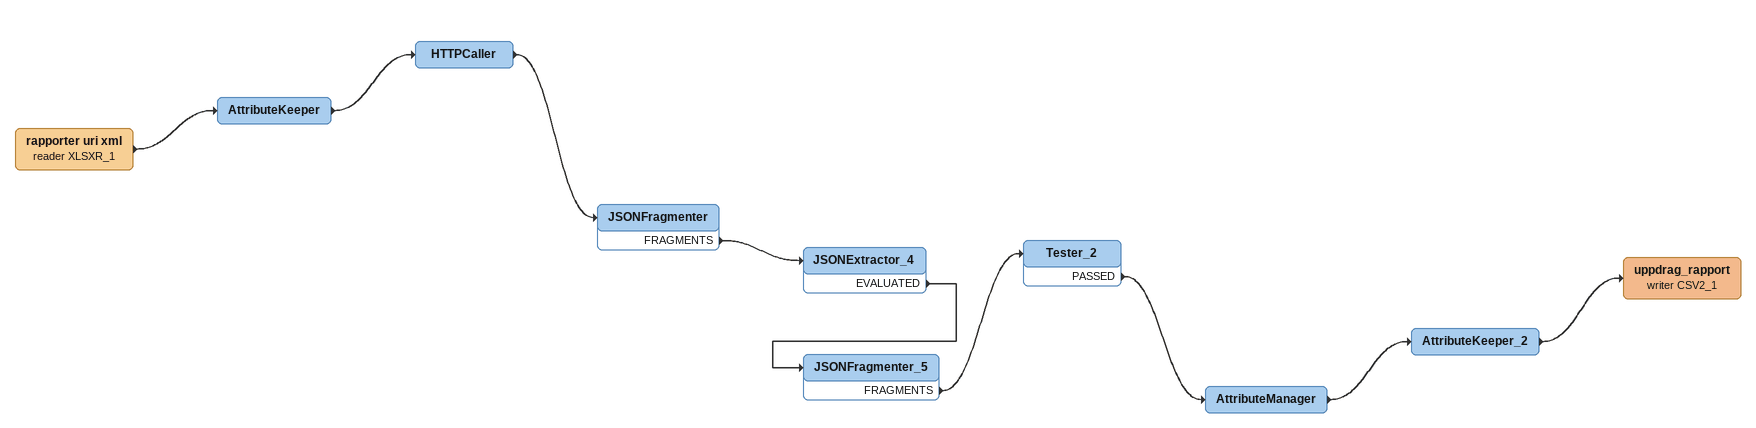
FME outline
rapporter uri xml (reader XLSXR_1)
    -> AttributeKeeper
AttributeKeeper
    -> HTTPCaller
HTTPCaller
    -> JSONFragmenter
JSONFragmenter
    FRAGMENTS -> JSONExtractor_4
JSONExtractor_4
    EVALUATED -> JSONFragmenter_5
JSONFragmenter_5
    FRAGMENTS -> Tester_2
Tester_2
    PASSED -> AttributeManager
AttributeManager
    -> AttributeKeeper_2
AttributeKeeper_2
    -> uppdrag_rapport (writer CSV2_1)
uppdrag_rapport (writer CSV2_1)
